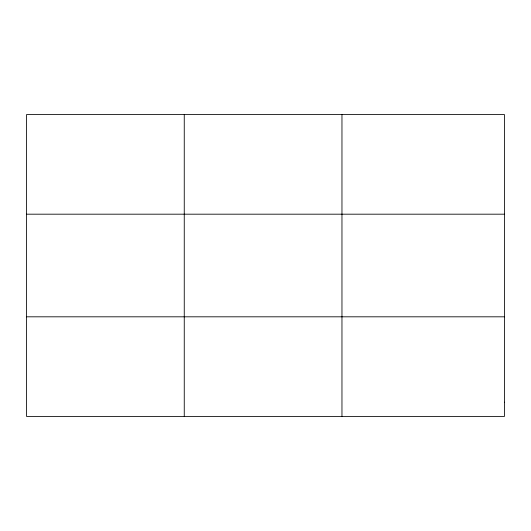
<?xml version="1.0" encoding="UTF-8"?>
<svg xmlns="http://www.w3.org/2000/svg" width="531" height="531" viewBox="0 0 531 531"><rect width="100%" height="100%" fill="white"/><g stroke="black" fill="none" stroke-linecap="round" stroke-linejoin="round"><path stroke-width="0.8" d="M184.257 416.43L184.257 114.57M341.964 416.43L341.964 114.57M26.55 214.185L504.45 214.185M26.55 316.815L504.45 316.815M504.45 402.199L504.45 416.43L26.55 416.43L26.55 114.57L504.45 114.57L504.45 402.199"/></g></svg>
